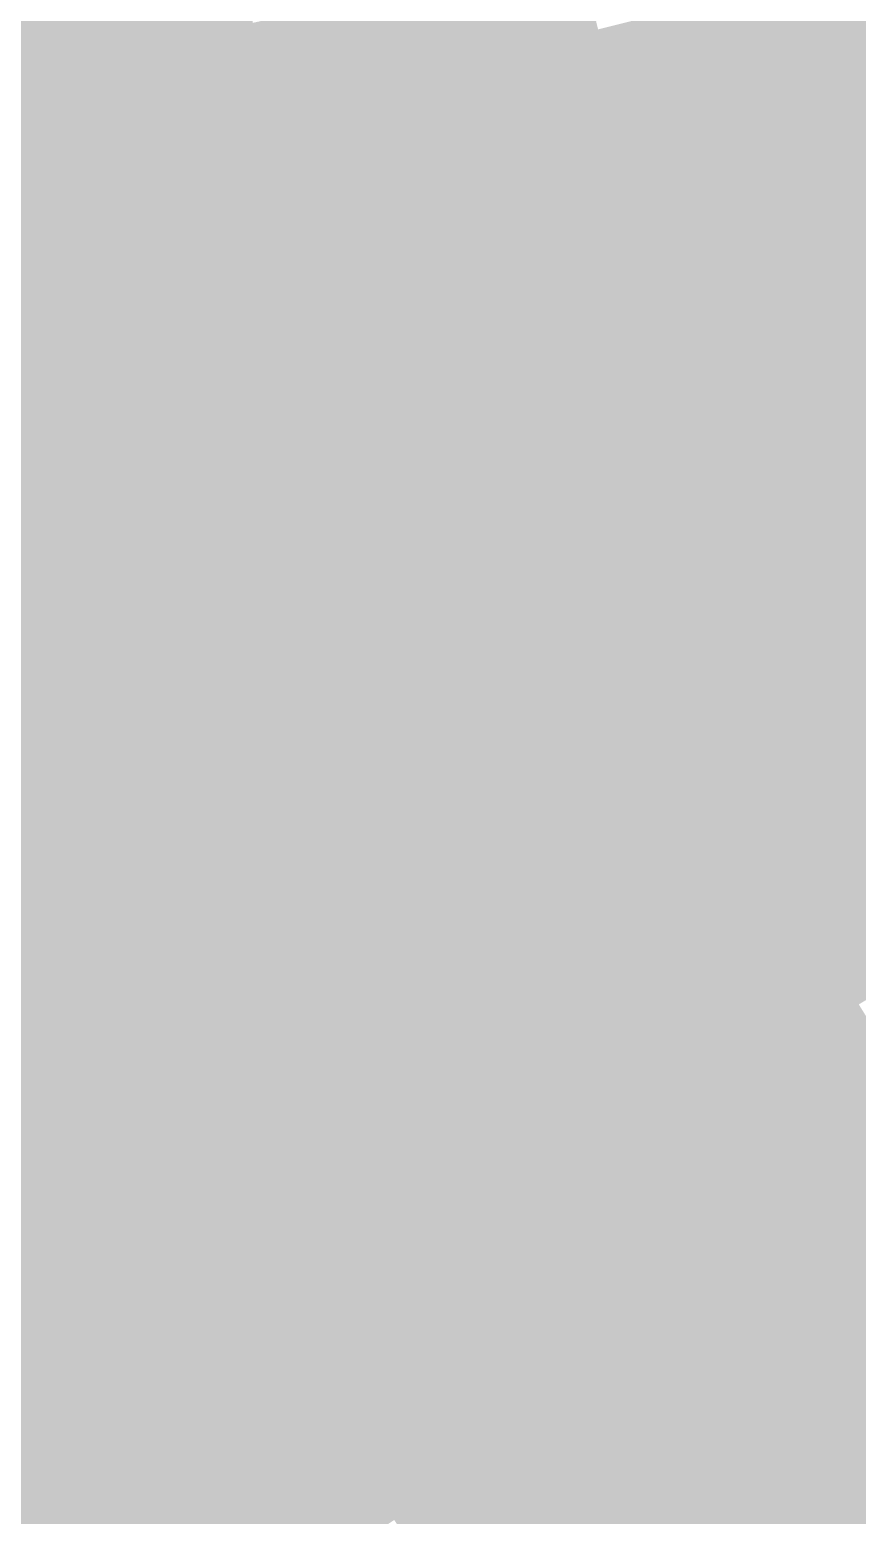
# Model space of a CAD drawing. Header units: inches. Extents: x -266 to 784, y -170 to 213.
# Drawn here: x -57 to -44.62, y -34.38 to -12.15 of the extents above; entities that cross this region are included whole.
import ezdxf

# ---------------------------------------------------------------- set-up
doc = ezdxf.new("R2010")
doc.units = ezdxf.units.IN
doc.header["$MEASUREMENT"] = 0

msp = doc.modelspace()

# ---------------------------------------------------------------- linework, layer by layer
at = {"color": 146, "true_color": 0x00556b}
msp.add_solid([(-53.663617, -12.050568), (-54.639319, -12.269669), (-53.94319, -10.729968), (-54.923976, -10.925058)], dxfattribs=at)
at = {"color": 146, "true_color": 0x00596f}
msp.add_solid([(-54.639319, -12.269669), (-55.615021, -12.488771), (-54.923976, -10.925058), (-55.904761, -11.120148)], dxfattribs=at)
at = {"color": 148, "true_color": 0x004255}
msp.add_solid([(-48.501563, -12.149009), (-49.471594, -12.391989), (-48.785107, -10.955062), (-49.760809, -11.174163)], dxfattribs=at)
at = {"color": 146, "true_color": 0x006077}
msp.add_solid([(-56.590724, -12.707872), (-57.566426, -12.926973), (-56.885546, -11.315239), (-57.866332, -11.510329)], dxfattribs=at)
at = {"color": 146, "true_color": 0x005c73}
msp.add_solid([(-55.615021, -12.488771), (-56.590724, -12.707872), (-55.904761, -11.120148), (-56.885546, -11.315239)], dxfattribs=at)
at = {"color": 138, "true_color": 0x00465a}
msp.add_solid([(-49.471594, -12.391989), (-50.441625, -12.634969), (-49.760809, -11.174163), (-50.736511, -11.393264)], dxfattribs=at)
at = {"color": 148, "true_color": 0x003344}
msp.add_solid([(-44.333699, -12.268787), (-45.297475, -12.5355), (-44.621438, -11.177088), (-45.591469, -11.420068)], dxfattribs=at)
at = {"color": 138, "true_color": 0x00495e}
msp.add_solid([(-50.441625, -12.634969), (-51.411656, -12.87795), (-50.736511, -11.393264), (-51.712213, -11.612366)], dxfattribs=at)
at = {"color": 148, "true_color": 0x003749}
msp.add_solid([(-45.297475, -12.5355), (-46.261251, -12.802212), (-45.591469, -11.420068), (-46.5615, -11.663049)], dxfattribs=at)
at = {"color": 138, "true_color": 0x004c62}
msp.add_solid([(-51.411656, -12.87795), (-52.381688, -13.12093), (-51.712213, -11.612366), (-52.687915, -11.831467)], dxfattribs=at)
at = {"color": 148, "true_color": 0x003a4d}
msp.add_solid([(-46.261251, -12.802212), (-47.225027, -13.068925), (-46.5615, -11.663049), (-47.531531, -11.906029)], dxfattribs=at)
at = {"color": 138, "true_color": 0x005066}
msp.add_solid([(-52.381688, -13.12093), (-53.351719, -13.36391), (-52.687915, -11.831467), (-53.663617, -12.050568)], dxfattribs=at)
at = {"color": 148, "true_color": 0x003d51}
msp.add_solid([(-47.225027, -13.068925), (-48.188803, -13.335638), (-47.531531, -11.906029), (-48.501563, -12.149009)], dxfattribs=at)
at = {"color": 146, "true_color": 0x00536b}
msp.add_solid([(-53.351719, -13.36391), (-54.32175, -13.60689), (-53.663617, -12.050568), (-54.639319, -12.269669)], dxfattribs=at)
at = {"color": 148, "true_color": 0x004055}
msp.add_solid([(-48.188803, -13.335638), (-49.152579, -13.602351), (-48.501563, -12.149009), (-49.471594, -12.391989)], dxfattribs=at)
at = {"color": 146, "true_color": 0x00566f}
msp.add_solid([(-54.32175, -13.60689), (-55.291781, -13.84987), (-54.639319, -12.269669), (-55.615021, -12.488771)], dxfattribs=at)
at = {"color": 138, "true_color": 0x00445a}
msp.add_solid([(-49.152579, -13.602351), (-50.116355, -13.869063), (-49.471594, -12.391989), (-50.441625, -12.634969)], dxfattribs=at)
at = {"color": 148, "true_color": 0x003244}
msp.add_solid([(-44.019255, -13.353095), (-44.976196, -13.64338), (-44.333699, -12.268787), (-45.297475, -12.5355)], dxfattribs=at)
at = {"color": 146, "true_color": 0x005a73}
msp.add_solid([(-55.291781, -13.84987), (-56.261813, -14.09285), (-55.615021, -12.488771), (-56.590724, -12.707872)], dxfattribs=at)
at = {"color": 138, "true_color": 0x00475e}
msp.add_solid([(-50.116355, -13.869063), (-51.080131, -14.135776), (-50.441625, -12.634969), (-51.411656, -12.87795)], dxfattribs=at)
at = {"color": 148, "true_color": 0x003549}
msp.add_solid([(-44.976196, -13.64338), (-45.933136, -13.933665), (-45.297475, -12.5355), (-46.261251, -12.802212)], dxfattribs=at)
at = {"color": 146, "true_color": 0x005d77}
msp.add_solid([(-56.261813, -14.09285), (-57.231844, -14.335831), (-56.590724, -12.707872), (-57.566426, -12.926973)], dxfattribs=at)
at = {"color": 138, "true_color": 0x004a62}
msp.add_solid([(-51.080131, -14.135776), (-52.043908, -14.402489), (-51.411656, -12.87795), (-52.381688, -13.12093)], dxfattribs=at)
at = {"color": 148, "true_color": 0x00384d}
msp.add_solid([(-45.933136, -13.933665), (-46.890076, -14.223949), (-46.261251, -12.802212), (-47.225027, -13.068925)], dxfattribs=at)
at = {"color": 148, "true_color": 0x003b51}
msp.add_solid([(-46.890076, -14.223949), (-47.847017, -14.514234), (-47.225027, -13.068925), (-48.188803, -13.335638)], dxfattribs=at)
at = {"color": 138, "true_color": 0x004d66}
msp.add_solid([(-52.043908, -14.402489), (-53.007684, -14.669202), (-52.381688, -13.12093), (-53.351719, -13.36391)], dxfattribs=at)
at = {"color": 146, "true_color": 0x00506b}
msp.add_solid([(-53.007684, -14.669202), (-53.97146, -14.935914), (-53.351719, -13.36391), (-54.32175, -13.60689)], dxfattribs=at)
at = {"color": 148, "true_color": 0x003e55}
msp.add_solid([(-47.847017, -14.514234), (-48.803957, -14.804519), (-48.188803, -13.335638), (-49.152579, -13.602351)], dxfattribs=at)
at = {"color": 148, "true_color": 0x003044}
msp.add_solid([(-43.678296, -14.42936), (-44.627824, -14.743042), (-44.019255, -13.353095), (-44.976196, -13.64338)], dxfattribs=at)
at = {"color": 146, "true_color": 0x00546f}
msp.add_solid([(-53.97146, -14.935914), (-54.935236, -15.202627), (-54.32175, -13.60689), (-55.291781, -13.84987)], dxfattribs=at)
at = {"color": 148, "true_color": 0x00415a}
msp.add_solid([(-48.803957, -14.804519), (-49.760897, -15.094803), (-49.152579, -13.602351), (-50.116355, -13.869063)], dxfattribs=at)
at = {"color": 148, "true_color": 0x003349}
msp.add_solid([(-44.627824, -14.743042), (-45.577353, -15.056724), (-44.976196, -13.64338), (-45.933136, -13.933665)], dxfattribs=at)
at = {"color": 146, "true_color": 0x005773}
msp.add_solid([(-54.935236, -15.202627), (-55.899012, -15.46934), (-55.291781, -13.84987), (-56.261813, -14.09285)], dxfattribs=at)
at = {"color": 138, "true_color": 0x00455e}
msp.add_solid([(-49.760897, -15.094803), (-50.717838, -15.385088), (-50.116355, -13.869063), (-51.080131, -14.135776)], dxfattribs=at)
at = {"color": 148, "true_color": 0x00364d}
msp.add_solid([(-45.577353, -15.056724), (-46.526881, -15.370405), (-45.933136, -13.933665), (-46.890076, -14.223949)], dxfattribs=at)
at = {"color": 146, "true_color": 0x005a77}
msp.add_solid([(-55.899012, -15.46934), (-56.862788, -15.736053), (-56.261813, -14.09285), (-57.231844, -14.335831)], dxfattribs=at)
at = {"color": 138, "true_color": 0x004862}
msp.add_solid([(-50.717838, -15.385088), (-51.674778, -15.675373), (-51.080131, -14.135776), (-52.043908, -14.402489)], dxfattribs=at)
at = {"color": 146, "true_color": 0x005d7c}
msp.add_solid([(-56.862788, -15.736053), (-57.826564, -16.002765), (-57.231844, -14.335831), (-58.201875, -14.578811)], dxfattribs=at)
at = {"color": 138, "true_color": 0x004b66}
msp.add_solid([(-51.674778, -15.675373), (-52.631718, -15.965657), (-52.043908, -14.402489), (-53.007684, -14.669202)], dxfattribs=at)
at = {"color": 148, "true_color": 0x003951}
msp.add_solid([(-46.526881, -15.370405), (-47.476409, -15.684087), (-46.890076, -14.223949), (-47.847017, -14.514234)], dxfattribs=at)
at = {"color": 158, "true_color": 0x002f44}
msp.add_solid([(-43.311027, -15.496933), (-44.252571, -15.833823), (-43.678296, -14.42936), (-44.627824, -14.743042)], dxfattribs=at)
at = {"color": 148, "true_color": 0x003c55}
msp.add_solid([(-47.476409, -15.684087), (-48.425937, -15.997769), (-47.847017, -14.514234), (-48.803957, -14.804519)], dxfattribs=at)
at = {"color": 156, "true_color": 0x004e6b}
msp.add_solid([(-52.631718, -15.965657), (-53.588659, -16.255942), (-53.007684, -14.669202), (-53.97146, -14.935914)], dxfattribs=at)
at = {"color": 148, "true_color": 0x003f5a}
msp.add_solid([(-48.425937, -15.997769), (-49.375465, -16.31145), (-48.803957, -14.804519), (-49.760897, -15.094803)], dxfattribs=at)
at = {"color": 148, "true_color": 0x003249}
msp.add_solid([(-44.252571, -15.833823), (-45.194115, -16.170713), (-44.627824, -14.743042), (-45.577353, -15.056724)], dxfattribs=at)
at = {"color": 146, "true_color": 0x00516f}
msp.add_solid([(-53.588659, -16.255942), (-54.545599, -16.546227), (-53.97146, -14.935914), (-54.935236, -15.202627)], dxfattribs=at)
at = {"color": 148, "true_color": 0x00425e}
msp.add_solid([(-49.375465, -16.31145), (-50.324994, -16.625132), (-49.760897, -15.094803), (-50.717838, -15.385088)], dxfattribs=at)
at = {"color": 148, "true_color": 0x00344d}
msp.add_solid([(-45.194115, -16.170713), (-46.135659, -16.507603), (-45.577353, -15.056724), (-46.526881, -15.370405)], dxfattribs=at)
at = {"color": 146, "true_color": 0x005473}
msp.add_solid([(-54.545599, -16.546227), (-55.502539, -16.836511), (-54.935236, -15.202627), (-55.899012, -15.46934)], dxfattribs=at)
at = {"color": 146, "true_color": 0x005777}
msp.add_solid([(-55.502539, -16.836511), (-56.45948, -17.126796), (-55.899012, -15.46934), (-56.862788, -15.736053)], dxfattribs=at)
at = {"color": 138, "true_color": 0x004562}
msp.add_solid([(-50.324994, -16.625132), (-51.274522, -16.938814), (-50.717838, -15.385088), (-51.674778, -15.675373)], dxfattribs=at)
at = {"color": 148, "true_color": 0x003751}
msp.add_solid([(-46.135659, -16.507603), (-47.077203, -16.844493), (-46.526881, -15.370405), (-47.476409, -15.684087)], dxfattribs=at)
at = {"color": 146, "true_color": 0x005a7c}
msp.add_solid([(-56.45948, -17.126796), (-57.41642, -17.417081), (-56.862788, -15.736053), (-57.826564, -16.002765)], dxfattribs=at)
at = {"color": 138, "true_color": 0x004866}
msp.add_solid([(-51.274522, -16.938814), (-52.22405, -17.252496), (-51.674778, -15.675373), (-52.631718, -15.965657)], dxfattribs=at)
at = {"color": 148, "true_color": 0x003a55}
msp.add_solid([(-47.077203, -16.844493), (-48.018747, -17.181383), (-47.476409, -15.684087), (-48.425937, -15.997769)], dxfattribs=at)
at = {"color": 156, "true_color": 0x004b6b}
msp.add_solid([(-52.22405, -17.252496), (-53.173578, -17.566177), (-52.631718, -15.965657), (-53.588659, -16.255942)], dxfattribs=at)
at = {"color": 148, "true_color": 0x003d5a}
msp.add_solid([(-48.018747, -17.181383), (-48.960291, -17.518272), (-48.425937, -15.997769), (-49.375465, -16.31145)], dxfattribs=at)
at = {"color": 148, "true_color": 0x003049}
msp.add_solid([(-43.850662, -16.915067), (-44.783654, -17.274962), (-44.252571, -15.833823), (-45.194115, -16.170713)], dxfattribs=at)
at = {"color": 148, "true_color": 0x00334d}
msp.add_solid([(-44.783654, -17.274962), (-45.716647, -17.634857), (-45.194115, -16.170713), (-46.135659, -16.507603)], dxfattribs=at)
at = {"color": 156, "true_color": 0x004e6f}
msp.add_solid([(-53.173578, -17.566177), (-54.123106, -17.879859), (-53.588659, -16.255942), (-54.545599, -16.546227)], dxfattribs=at)
at = {"color": 148, "true_color": 0x00405e}
msp.add_solid([(-48.960291, -17.518272), (-49.901835, -17.855162), (-49.375465, -16.31145), (-50.324994, -16.625132)], dxfattribs=at)
at = {"color": 146, "true_color": 0x005173}
msp.add_solid([(-54.123106, -17.879859), (-55.072634, -18.193541), (-54.545599, -16.546227), (-55.502539, -16.836511)], dxfattribs=at)
at = {"color": 138, "true_color": 0x004362}
msp.add_solid([(-49.901835, -17.855162), (-50.84338, -18.192052), (-50.324994, -16.625132), (-51.274522, -16.938814)], dxfattribs=at)
at = {"color": 148, "true_color": 0x003651}
msp.add_solid([(-45.716647, -17.634857), (-46.64964, -17.994752), (-46.135659, -16.507603), (-47.077203, -16.844493)], dxfattribs=at)
at = {"color": 146, "true_color": 0x005477}
msp.add_solid([(-55.072634, -18.193541), (-56.022163, -18.507223), (-55.502539, -16.836511), (-56.45948, -17.126796)], dxfattribs=at)
at = {"color": 148, "true_color": 0x003855}
msp.add_solid([(-46.64964, -17.994752), (-47.582633, -18.354647), (-47.077203, -16.844493), (-48.018747, -17.181383)], dxfattribs=at)
at = {"color": 156, "true_color": 0x004666}
msp.add_solid([(-50.84338, -18.192052), (-51.784924, -18.528942), (-51.274522, -16.938814), (-52.22405, -17.252496)], dxfattribs=at)
at = {"color": 158, "true_color": 0x002e49}
msp.add_solid([(-43.422338, -17.986121), (-44.346218, -18.368805), (-43.850662, -16.915067), (-44.783654, -17.274962)], dxfattribs=at)
at = {"color": 146, "true_color": 0x00577c}
msp.add_solid([(-56.022163, -18.507223), (-56.971691, -18.820904), (-56.45948, -17.126796), (-57.41642, -17.417081)], dxfattribs=at)
at = {"color": 156, "true_color": 0x00496b}
msp.add_solid([(-51.784924, -18.528942), (-52.726468, -18.865832), (-52.22405, -17.252496), (-53.173578, -17.566177)], dxfattribs=at)
at = {"color": 148, "true_color": 0x003b5a}
msp.add_solid([(-47.582633, -18.354647), (-48.515626, -18.714542), (-48.018747, -17.181383), (-48.960291, -17.518272)], dxfattribs=at)
at = {"color": 148, "true_color": 0x00314d}
msp.add_solid([(-44.346218, -18.368805), (-45.270097, -18.751488), (-44.783654, -17.274962), (-45.716647, -17.634857)], dxfattribs=at)
at = {"color": 146, "true_color": 0x005a80}
msp.add_solid([(-56.971691, -18.820904), (-57.921219, -19.134586), (-57.41642, -17.417081), (-58.37336, -17.707365)], dxfattribs=at)
at = {"color": 148, "true_color": 0x003e5e}
msp.add_solid([(-48.515626, -18.714542), (-49.448618, -19.074437), (-48.960291, -17.518272), (-49.901835, -17.855162)], dxfattribs=at)
at = {"color": 156, "true_color": 0x004c6f}
msp.add_solid([(-52.726468, -18.865832), (-53.668012, -19.202722), (-53.173578, -17.566177), (-54.123106, -17.879859)], dxfattribs=at)
at = {"color": 148, "true_color": 0x003451}
msp.add_solid([(-45.270097, -18.751488), (-46.193977, -19.134172), (-45.716647, -17.634857), (-46.64964, -17.994752)], dxfattribs=at)
at = {"color": 146, "true_color": 0x004f73}
msp.add_solid([(-53.668012, -19.202722), (-54.609556, -19.539611), (-54.123106, -17.879859), (-55.072634, -18.193541)], dxfattribs=at)
at = {"color": 148, "true_color": 0x004162}
msp.add_solid([(-49.448618, -19.074437), (-50.381611, -19.434332), (-49.901835, -17.855162), (-50.84338, -18.192052)], dxfattribs=at)
at = {"color": 148, "true_color": 0x003655}
msp.add_solid([(-46.193977, -19.134172), (-47.117856, -19.516855), (-46.64964, -17.994752), (-47.582633, -18.354647)], dxfattribs=at)
at = {"color": 146, "true_color": 0x005277}
msp.add_solid([(-54.609556, -19.539611), (-55.5511, -19.876501), (-55.072634, -18.193541), (-56.022163, -18.507223)], dxfattribs=at)
at = {"color": 156, "true_color": 0x004466}
msp.add_solid([(-50.381611, -19.434332), (-51.314604, -19.794227), (-50.84338, -18.192052), (-51.784924, -18.528942)], dxfattribs=at)
at = {"color": 148, "true_color": 0x00395a}
msp.add_solid([(-47.117856, -19.516855), (-48.041736, -19.899538), (-47.582633, -18.354647), (-48.515626, -18.714542)], dxfattribs=at)
at = {"color": 158, "true_color": 0x002f4d}
msp.add_solid([(-43.882068, -19.451583), (-44.796278, -19.856824), (-44.346218, -18.368805), (-45.270097, -18.751488)], dxfattribs=at)
at = {"color": 146, "true_color": 0x00557c}
msp.add_solid([(-55.5511, -19.876501), (-56.492644, -20.213391), (-56.022163, -18.507223), (-56.971691, -18.820904)], dxfattribs=at)
at = {"color": 156, "true_color": 0x00466b}
msp.add_solid([(-51.314604, -19.794227), (-52.247597, -20.154122), (-51.784924, -18.528942), (-52.726468, -18.865832)], dxfattribs=at)
at = {"color": 146, "true_color": 0x005880}
msp.add_solid([(-56.492644, -20.213391), (-57.434188, -20.550281), (-56.971691, -18.820904), (-57.921219, -19.134586)], dxfattribs=at)
at = {"color": 156, "true_color": 0x00496f}
msp.add_solid([(-52.247597, -20.154122), (-53.18059, -20.514017), (-52.726468, -18.865832), (-53.668012, -19.202722)], dxfattribs=at)
at = {"color": 148, "true_color": 0x003c5e}
msp.add_solid([(-48.041736, -19.899538), (-48.965615, -20.282222), (-48.515626, -18.714542), (-49.448618, -19.074437)], dxfattribs=at)
at = {"color": 148, "true_color": 0x003251}
msp.add_solid([(-44.796278, -19.856824), (-45.710488, -20.262066), (-45.270097, -18.751488), (-46.193977, -19.134172)], dxfattribs=at)
at = {"color": 148, "true_color": 0x003e62}
msp.add_solid([(-48.965615, -20.282222), (-49.889495, -20.664905), (-49.448618, -19.074437), (-50.381611, -19.434332)], dxfattribs=at)
at = {"color": 156, "true_color": 0x004c73}
msp.add_solid([(-53.18059, -20.514017), (-54.113582, -20.873912), (-53.668012, -19.202722), (-54.609556, -19.539611)], dxfattribs=at)
at = {"color": 148, "true_color": 0x003455}
msp.add_solid([(-45.710488, -20.262066), (-46.624698, -20.667307), (-46.193977, -19.134172), (-47.117856, -19.516855)], dxfattribs=at)
at = {"color": 146, "true_color": 0x004f77}
msp.add_solid([(-54.113582, -20.873912), (-55.046575, -21.233807), (-54.609556, -19.539611), (-55.5511, -19.876501)], dxfattribs=at)
at = {"color": 156, "true_color": 0x004166}
msp.add_solid([(-49.889495, -20.664905), (-50.813374, -21.047589), (-50.381611, -19.434332), (-51.314604, -19.794227)], dxfattribs=at)
at = {"color": 148, "true_color": 0x00375a}
msp.add_solid([(-46.624698, -20.667307), (-47.538907, -21.072548), (-47.117856, -19.516855), (-48.041736, -19.899538)], dxfattribs=at)
at = {"color": 158, "true_color": 0x002d4d}
msp.add_solid([(-43.391486, -20.522644), (-44.295475, -20.9502), (-43.882068, -19.451583), (-44.796278, -19.856824)], dxfattribs=at)
at = {"color": 146, "true_color": 0x00527c}
msp.add_solid([(-55.046575, -21.233807), (-55.979568, -21.593702), (-55.5511, -19.876501), (-56.492644, -20.213391)], dxfattribs=at)
at = {"color": 156, "true_color": 0x00446b}
msp.add_solid([(-50.813374, -21.047589), (-51.737254, -21.430272), (-51.314604, -19.794227), (-52.247597, -20.154122)], dxfattribs=at)
at = {"color": 148, "true_color": 0x003a5e}
msp.add_solid([(-47.538907, -21.072548), (-48.453117, -21.47779), (-48.041736, -19.899538), (-48.965615, -20.282222)], dxfattribs=at)
at = {"color": 148, "true_color": 0x003051}
msp.add_solid([(-44.295475, -20.9502), (-45.199465, -21.377755), (-44.796278, -19.856824), (-45.710488, -20.262066)], dxfattribs=at)
at = {"color": 146, "true_color": 0x005580}
msp.add_solid([(-55.979568, -21.593702), (-56.912561, -21.953597), (-56.492644, -20.213391), (-57.434188, -20.550281)], dxfattribs=at)
at = {"color": 156, "true_color": 0x00476f}
msp.add_solid([(-51.737254, -21.430272), (-52.661133, -21.812956), (-52.247597, -20.154122), (-53.18059, -20.514017)], dxfattribs=at)
at = {"color": 148, "true_color": 0x003c62}
msp.add_solid([(-48.453117, -21.47779), (-49.367327, -21.883031), (-48.965615, -20.282222), (-49.889495, -20.664905)], dxfattribs=at)
at = {"color": 148, "true_color": 0x003255}
msp.add_solid([(-45.199465, -21.377755), (-46.103454, -21.80531), (-45.710488, -20.262066), (-46.624698, -20.667307)], dxfattribs=at)
at = {"color": 146, "true_color": 0x005784}
msp.add_solid([(-56.912561, -21.953597), (-57.845554, -22.313492), (-57.434188, -20.550281), (-58.375732, -20.887171)], dxfattribs=at)
at = {"color": 156, "true_color": 0x004973}
msp.add_solid([(-52.661133, -21.812956), (-53.585013, -22.195639), (-53.18059, -20.514017), (-54.113582, -20.873912)], dxfattribs=at)
at = {"color": 156, "true_color": 0x003f66}
msp.add_solid([(-49.367327, -21.883031), (-50.281537, -22.288272), (-49.889495, -20.664905), (-50.813374, -21.047589)], dxfattribs=at)
at = {"color": 156, "true_color": 0x004c77}
msp.add_solid([(-53.585013, -22.195639), (-54.508892, -22.578323), (-54.113582, -20.873912), (-55.046575, -21.233807)], dxfattribs=at)
at = {"color": 148, "true_color": 0x00355a}
msp.add_solid([(-46.103454, -21.80531), (-47.007443, -22.232865), (-46.624698, -20.667307), (-47.538907, -21.072548)], dxfattribs=at)
at = {"color": 156, "true_color": 0x00416b}
msp.add_solid([(-50.281537, -22.288272), (-51.195746, -22.693514), (-50.813374, -21.047589), (-51.737254, -21.430272)], dxfattribs=at)
at = {"color": 148, "true_color": 0x00375e}
msp.add_solid([(-47.007443, -22.232865), (-47.911433, -22.66042), (-47.538907, -21.072548), (-48.453117, -21.47779)], dxfattribs=at)
at = {"color": 158, "true_color": 0x002e51}
msp.add_solid([(-43.767991, -22.030955), (-44.661215, -22.480566), (-44.295475, -20.9502), (-45.199465, -21.377755)], dxfattribs=at)
at = {"color": 146, "true_color": 0x004f7c}
msp.add_solid([(-54.508892, -22.578323), (-55.432772, -22.961006), (-55.046575, -21.233807), (-55.979568, -21.593702)], dxfattribs=at)
at = {"color": 156, "true_color": 0x00446f}
msp.add_solid([(-51.195746, -22.693514), (-52.109956, -23.098755), (-51.737254, -21.430272), (-52.661133, -21.812956)], dxfattribs=at)
at = {"color": 148, "true_color": 0x003a62}
msp.add_solid([(-47.911433, -22.66042), (-48.815422, -23.087975), (-48.453117, -21.47779), (-49.367327, -21.883031)], dxfattribs=at)
at = {"color": 148, "true_color": 0x003055}
msp.add_solid([(-44.661215, -22.480566), (-45.554439, -22.930178), (-45.199465, -21.377755), (-46.103454, -21.80531)], dxfattribs=at)
at = {"color": 146, "true_color": 0x005280}
msp.add_solid([(-55.432772, -22.961006), (-56.356651, -23.343689), (-55.979568, -21.593702), (-56.912561, -21.953597)], dxfattribs=at)
at = {"color": 146, "true_color": 0x005484}
msp.add_solid([(-56.356651, -23.343689), (-57.280531, -23.726373), (-56.912561, -21.953597), (-57.845554, -22.313492)], dxfattribs=at)
at = {"color": 156, "true_color": 0x004773}
msp.add_solid([(-52.109956, -23.098755), (-53.024166, -23.503996), (-52.661133, -21.812956), (-53.585013, -22.195639)], dxfattribs=at)
at = {"color": 156, "true_color": 0x003c66}
msp.add_solid([(-48.815422, -23.087975), (-49.719411, -23.51553), (-49.367327, -21.883031), (-50.281537, -22.288272)], dxfattribs=at)
at = {"color": 148, "true_color": 0x00335a}
msp.add_solid([(-45.554439, -22.930178), (-46.447664, -23.379789), (-46.103454, -21.80531), (-47.007443, -22.232865)], dxfattribs=at)
at = {"color": 156, "true_color": 0x004977}
msp.add_solid([(-53.024166, -23.503996), (-53.938376, -23.909238), (-53.585013, -22.195639), (-54.508892, -22.578323)], dxfattribs=at)
at = {"color": 158, "true_color": 0x002c51}
msp.add_solid([(-43.214142, -23.09844), (-44.096063, -23.569837), (-43.767991, -22.030955), (-44.661215, -22.480566)], dxfattribs=at)
at = {"color": 156, "true_color": 0x003f6b}
msp.add_solid([(-49.719411, -23.51553), (-50.6234, -23.943085), (-50.281537, -22.288272), (-51.195746, -22.693514)], dxfattribs=at)
at = {"color": 148, "true_color": 0x00355e}
msp.add_solid([(-46.447664, -23.379789), (-47.340888, -23.8294), (-47.007443, -22.232865), (-47.911433, -22.66042)], dxfattribs=at)
at = {"color": 156, "true_color": 0x004c7c}
msp.add_solid([(-53.938376, -23.909238), (-54.852585, -24.314479), (-54.508892, -22.578323), (-55.432772, -22.961006)], dxfattribs=at)
at = {"color": 148, "true_color": 0x003862}
msp.add_solid([(-47.340888, -23.8294), (-48.234112, -24.279012), (-47.911433, -22.66042), (-48.815422, -23.087975)], dxfattribs=at)
at = {"color": 158, "true_color": 0x002e55}
msp.add_solid([(-44.096063, -23.569837), (-44.977984, -24.041234), (-44.661215, -22.480566), (-45.554439, -22.930178)], dxfattribs=at)
at = {"color": 156, "true_color": 0x00416f}
msp.add_solid([(-50.6234, -23.943085), (-51.52739, -24.37064), (-51.195746, -22.693514), (-52.109956, -23.098755)], dxfattribs=at)
at = {"color": 156, "true_color": 0x004e80}
msp.add_solid([(-54.852585, -24.314479), (-55.766795, -24.71972), (-55.432772, -22.961006), (-56.356651, -23.343689)], dxfattribs=at)
at = {"color": 156, "true_color": 0x004473}
msp.add_solid([(-51.52739, -24.37064), (-52.431379, -24.798195), (-52.109956, -23.098755), (-53.024166, -23.503996)], dxfattribs=at)
at = {"color": 156, "true_color": 0x003a66}
msp.add_solid([(-48.234112, -24.279012), (-49.127337, -24.728623), (-48.815422, -23.087975), (-49.719411, -23.51553)], dxfattribs=at)
at = {"color": 148, "true_color": 0x00315a}
msp.add_solid([(-44.977984, -24.041234), (-45.859906, -24.51263), (-45.554439, -22.930178), (-46.447664, -23.379789)], dxfattribs=at)
at = {"color": 146, "true_color": 0x005184}
msp.add_solid([(-55.766795, -24.71972), (-56.681005, -25.124961), (-56.356651, -23.343689), (-57.280531, -23.726373)], dxfattribs=at)
at = {"color": 156, "true_color": 0x004677}
msp.add_solid([(-52.431379, -24.798195), (-53.335368, -25.225751), (-53.024166, -23.503996), (-53.938376, -23.909238)], dxfattribs=at)
at = {"color": 156, "true_color": 0x003c6b}
msp.add_solid([(-49.127337, -24.728623), (-50.020561, -25.178234), (-49.719411, -23.51553), (-50.6234, -23.943085)], dxfattribs=at)
at = {"color": 148, "true_color": 0x00335e}
msp.add_solid([(-45.859906, -24.51263), (-46.741827, -24.984027), (-46.447664, -23.379789), (-47.340888, -23.8294)], dxfattribs=at)
at = {"color": 146, "true_color": 0x005489}
msp.add_solid([(-56.681005, -25.124961), (-57.595215, -25.530203), (-57.280531, -23.726373), (-58.204411, -24.109056)], dxfattribs=at)
at = {"color": 158, "true_color": 0x002c55}
msp.add_solid([(-43.50435, -24.64491), (-44.374437, -25.137808), (-44.096063, -23.569837), (-44.977984, -24.041234)], dxfattribs=at)
at = {"color": 156, "true_color": 0x00497c}
msp.add_solid([(-53.335368, -25.225751), (-54.239358, -25.653306), (-53.938376, -23.909238), (-54.852585, -24.314479)], dxfattribs=at)
at = {"color": 156, "true_color": 0x003f6f}
msp.add_solid([(-50.020561, -25.178234), (-50.913785, -25.627846), (-50.6234, -23.943085), (-51.52739, -24.37064)], dxfattribs=at)
at = {"color": 148, "true_color": 0x003562}
msp.add_solid([(-46.741827, -24.984027), (-47.623748, -25.455424), (-47.340888, -23.8294), (-48.234112, -24.279012)], dxfattribs=at)
at = {"color": 158, "true_color": 0x002f5a}
msp.add_solid([(-44.374437, -25.137808), (-45.244524, -25.630706), (-44.977984, -24.041234), (-45.859906, -24.51263)], dxfattribs=at)
at = {"color": 156, "true_color": 0x004b80}
msp.add_solid([(-54.239358, -25.653306), (-55.143347, -26.080861), (-54.852585, -24.314479), (-55.766795, -24.71972)], dxfattribs=at)
at = {"color": 156, "true_color": 0x004173}
msp.add_solid([(-50.913785, -25.627846), (-51.807009, -26.077457), (-51.52739, -24.37064), (-52.431379, -24.798195)], dxfattribs=at)
at = {"color": 156, "true_color": 0x003866}
msp.add_solid([(-47.623748, -25.455424), (-48.50567, -25.926821), (-48.234112, -24.279012), (-49.127337, -24.728623)], dxfattribs=at)
at = {"color": 148, "true_color": 0x00315e}
msp.add_solid([(-45.244524, -25.630706), (-46.114611, -26.123604), (-45.859906, -24.51263), (-46.741827, -24.984027)], dxfattribs=at)
at = {"color": 156, "true_color": 0x004e84}
msp.add_solid([(-55.143347, -26.080861), (-56.047336, -26.508416), (-55.766795, -24.71972), (-56.681005, -25.124961)], dxfattribs=at)
at = {"color": 156, "true_color": 0x004477}
msp.add_solid([(-51.807009, -26.077457), (-52.700234, -26.527068), (-52.431379, -24.798195), (-53.335368, -25.225751)], dxfattribs=at)
at = {"color": 156, "true_color": 0x003a6b}
msp.add_solid([(-48.50567, -25.926821), (-49.387591, -26.398217), (-49.127337, -24.728623), (-50.020561, -25.178234)], dxfattribs=at)
at = {"color": 148, "true_color": 0x003362}
msp.add_solid([(-46.114611, -26.123604), (-46.984698, -26.616502), (-46.741827, -24.984027), (-47.623748, -25.455424)], dxfattribs=at)
at = {"color": 154, "true_color": 0x005189}
msp.add_solid([(-56.047336, -26.508416), (-56.951325, -26.935971), (-56.681005, -25.124961), (-57.595215, -25.530203)], dxfattribs=at)
at = {"color": 156, "true_color": 0x00467c}
msp.add_solid([(-52.700234, -26.527068), (-53.593458, -26.97668), (-53.335368, -25.225751), (-54.239358, -25.653306)], dxfattribs=at)
at = {"color": 156, "true_color": 0x003c6f}
msp.add_solid([(-49.387591, -26.398217), (-50.269512, -26.869614), (-50.020561, -25.178234), (-50.913785, -25.627846)], dxfattribs=at)
at = {"color": 158, "true_color": 0x002c5a}
msp.add_solid([(-43.744159, -26.21924), (-44.601888, -26.733343), (-44.374437, -25.137808), (-45.244524, -25.630706)], dxfattribs=at)
at = {"color": 154, "true_color": 0x00538d}
msp.add_solid([(-56.951325, -26.935971), (-57.855315, -27.363526), (-57.595215, -25.530203), (-58.509424, -25.935444)], dxfattribs=at)
at = {"color": 148, "true_color": 0x003566}
msp.add_solid([(-46.984698, -26.616502), (-47.854785, -27.109401), (-47.623748, -25.455424), (-48.50567, -25.926821)], dxfattribs=at)
at = {"color": 156, "true_color": 0x004880}
msp.add_solid([(-53.593458, -26.97668), (-54.486682, -27.426291), (-54.239358, -25.653306), (-55.143347, -26.080861)], dxfattribs=at)
at = {"color": 156, "true_color": 0x003f73}
msp.add_solid([(-50.269512, -26.869614), (-51.151433, -27.341011), (-50.913785, -25.627846), (-51.807009, -26.077457)], dxfattribs=at)
at = {"color": 158, "true_color": 0x002f5e}
msp.add_solid([(-44.601888, -26.733343), (-45.459616, -27.247445), (-45.244524, -25.630706), (-46.114611, -26.123604)], dxfattribs=at)
at = {"color": 156, "true_color": 0x00376b}
msp.add_solid([(-47.854785, -27.109401), (-48.724872, -27.602299), (-48.50567, -25.926821), (-49.387591, -26.398217)], dxfattribs=at)
at = {"color": 156, "true_color": 0x004b84}
msp.add_solid([(-54.486682, -27.426291), (-55.379907, -27.875902), (-55.143347, -26.080861), (-56.047336, -26.508416)], dxfattribs=at)
at = {"color": 156, "true_color": 0x004177}
msp.add_solid([(-51.151433, -27.341011), (-52.033355, -27.812407), (-51.807009, -26.077457), (-52.700234, -26.527068)], dxfattribs=at)
at = {"color": 148, "true_color": 0x003162}
msp.add_solid([(-45.459616, -27.247445), (-46.317345, -27.761548), (-46.114611, -26.123604), (-46.984698, -26.616502)], dxfattribs=at)
at = {"color": 156, "true_color": 0x003a6f}
msp.add_solid([(-48.724872, -27.602299), (-49.594958, -28.095197), (-49.387591, -26.398217), (-50.269512, -26.869614)], dxfattribs=at)
at = {"color": 154, "true_color": 0x004d89}
msp.add_solid([(-55.379907, -27.875902), (-56.273131, -28.325514), (-56.047336, -26.508416), (-56.951325, -26.935971)], dxfattribs=at)
at = {"color": 156, "true_color": 0x00437c}
msp.add_solid([(-52.033355, -27.812407), (-52.915276, -28.283804), (-52.700234, -26.527068), (-53.593458, -26.97668)], dxfattribs=at)
at = {"color": 148, "true_color": 0x003366}
msp.add_solid([(-46.317345, -27.761548), (-47.175074, -28.275651), (-46.984698, -26.616502), (-47.854785, -27.109401)], dxfattribs=at)
at = {"color": 156, "true_color": 0x003c73}
msp.add_solid([(-49.594958, -28.095197), (-50.465045, -28.588095), (-50.269512, -26.869614), (-51.151433, -27.341011)], dxfattribs=at)
at = {"color": 158, "true_color": 0x002c5e}
msp.add_solid([(-43.932385, -27.819876), (-44.777239, -28.354874), (-44.601888, -26.733343), (-45.459616, -27.247445)], dxfattribs=at)
at = {"color": 154, "true_color": 0x00508d}
msp.add_solid([(-56.273131, -28.325514), (-57.166355, -28.775125), (-56.951325, -26.935971), (-57.855315, -27.363526)], dxfattribs=at)
at = {"color": 156, "true_color": 0x004680}
msp.add_solid([(-52.915276, -28.283804), (-53.797197, -28.755201), (-53.593458, -26.97668), (-54.486682, -27.426291)], dxfattribs=at)
at = {"color": 156, "true_color": 0x00356b}
msp.add_solid([(-47.175074, -28.275651), (-48.032802, -28.789754), (-47.854785, -27.109401), (-48.724872, -27.602299)], dxfattribs=at)
at = {"color": 158, "true_color": 0x002e62}
msp.add_solid([(-44.777239, -28.354874), (-45.622093, -28.889871), (-45.459616, -27.247445), (-46.317345, -27.761548)], dxfattribs=at)
at = {"color": 156, "true_color": 0x004884}
msp.add_solid([(-53.797197, -28.755201), (-54.679118, -29.226598), (-54.486682, -27.426291), (-55.379907, -27.875902)], dxfattribs=at)
at = {"color": 156, "true_color": 0x003e77}
msp.add_solid([(-50.465045, -28.588095), (-51.335132, -29.080993), (-51.151433, -27.341011), (-52.033355, -27.812407)], dxfattribs=at)
at = {"color": 156, "true_color": 0x00376f}
msp.add_solid([(-48.032802, -28.789754), (-48.890531, -29.303856), (-48.724872, -27.602299), (-49.594958, -28.095197)], dxfattribs=at)
at = {"color": 148, "true_color": 0x003066}
msp.add_solid([(-45.622093, -28.889871), (-46.466946, -29.424869), (-46.317345, -27.761548), (-47.175074, -28.275651)], dxfattribs=at)
at = {"color": 156, "true_color": 0x004a89}
msp.add_solid([(-54.679118, -29.226598), (-55.56104, -29.697994), (-55.379907, -27.875902), (-56.273131, -28.325514)], dxfattribs=at)
at = {"color": 156, "true_color": 0x00407c}
msp.add_solid([(-51.335132, -29.080993), (-52.205219, -29.573892), (-52.033355, -27.812407), (-52.915276, -28.283804)], dxfattribs=at)
at = {"color": 158, "true_color": 0x002a5e}
msp.add_solid([(-43.23642, -28.889652), (-44.067889, -29.445222), (-43.932385, -27.819876), (-44.777239, -28.354874)], dxfattribs=at)
at = {"color": 156, "true_color": 0x003973}
msp.add_solid([(-48.890531, -29.303856), (-49.748259, -29.817959), (-49.594958, -28.095197), (-50.465045, -28.588095)], dxfattribs=at)
at = {"color": 154, "true_color": 0x004c8d}
msp.add_solid([(-55.56104, -29.697994), (-56.442961, -30.169391), (-56.273131, -28.325514), (-57.166355, -28.775125)], dxfattribs=at)
at = {"color": 156, "true_color": 0x004380}
msp.add_solid([(-52.205219, -29.573892), (-53.075306, -30.06679), (-52.915276, -28.283804), (-53.797197, -28.755201)], dxfattribs=at)
at = {"color": 156, "true_color": 0x00326b}
msp.add_solid([(-46.466946, -29.424869), (-47.3118, -29.959867), (-47.175074, -28.275651), (-48.032802, -28.789754)], dxfattribs=at)
at = {"color": 158, "true_color": 0x002c62}
msp.add_solid([(-44.067889, -29.445222), (-44.899359, -30.000793), (-44.777239, -28.354874), (-45.622093, -28.889871)], dxfattribs=at)
at = {"color": 156, "true_color": 0x003b77}
msp.add_solid([(-49.748259, -29.817959), (-50.605988, -30.332062), (-50.465045, -28.588095), (-51.335132, -29.080993)], dxfattribs=at)
at = {"color": 154, "true_color": 0x004f91}
msp.add_solid([(-56.442961, -30.169391), (-57.324882, -30.640788), (-57.166355, -28.775125), (-58.05958, -29.224736)], dxfattribs=at)
at = {"color": 156, "true_color": 0x004584}
msp.add_solid([(-53.075306, -30.06679), (-53.945393, -30.559688), (-53.797197, -28.755201), (-54.679118, -29.226598)], dxfattribs=at)
at = {"color": 156, "true_color": 0x00346f}
msp.add_solid([(-47.3118, -29.959867), (-48.156653, -30.494864), (-48.032802, -28.789754), (-48.890531, -29.303856)], dxfattribs=at)
at = {"color": 156, "true_color": 0x003d7c}
msp.add_solid([(-50.605988, -30.332062), (-51.463717, -30.846165), (-51.335132, -29.080993), (-52.205219, -29.573892)], dxfattribs=at)
at = {"color": 158, "true_color": 0x002e66}
msp.add_solid([(-44.899359, -30.000793), (-45.730829, -30.556363), (-45.622093, -28.889871), (-46.466946, -29.424869)], dxfattribs=at)
at = {"color": 156, "true_color": 0x004789}
msp.add_solid([(-53.945393, -30.559688), (-54.81548, -31.052586), (-54.679118, -29.226598), (-55.56104, -29.697994)], dxfattribs=at)
at = {"color": 156, "true_color": 0x003673}
msp.add_solid([(-48.156653, -30.494864), (-49.001507, -31.029862), (-48.890531, -29.303856), (-49.748259, -29.817959)], dxfattribs=at)
at = {"color": 156, "true_color": 0x00306b}
msp.add_solid([(-45.730829, -30.556363), (-46.562298, -31.111933), (-46.466946, -29.424869), (-47.3118, -29.959867)], dxfattribs=at)
at = {"color": 158, "true_color": 0x002a62}
msp.add_solid([(-43.331995, -30.517834), (-44.14958, -31.093642), (-44.067889, -29.445222), (-44.899359, -30.000793)], dxfattribs=at)
at = {"color": 154, "true_color": 0x00498d}
msp.add_solid([(-54.81548, -31.052586), (-55.685567, -31.545484), (-55.56104, -29.697994), (-56.442961, -30.169391)], dxfattribs=at)
at = {"color": 156, "true_color": 0x004080}
msp.add_solid([(-51.463717, -30.846165), (-52.321445, -31.360267), (-52.205219, -29.573892), (-53.075306, -30.06679)], dxfattribs=at)
at = {"color": 156, "true_color": 0x003877}
msp.add_solid([(-49.001507, -31.029862), (-49.84636, -31.56486), (-49.748259, -29.817959), (-50.605988, -30.332062)], dxfattribs=at)
at = {"color": 156, "true_color": 0x00326f}
msp.add_solid([(-46.562298, -31.111933), (-47.393768, -31.667503), (-47.3118, -29.959867), (-48.156653, -30.494864)], dxfattribs=at)
at = {"color": 154, "true_color": 0x004b91}
msp.add_solid([(-55.685567, -31.545484), (-56.555654, -32.038382), (-56.442961, -30.169391), (-57.324882, -30.640788)], dxfattribs=at)
at = {"color": 156, "true_color": 0x004284}
msp.add_solid([(-52.321445, -31.360267), (-53.179174, -31.87437), (-53.075306, -30.06679), (-53.945393, -30.559688)], dxfattribs=at)
at = {"color": 158, "true_color": 0x002c66}
msp.add_solid([(-44.14958, -31.093642), (-44.967165, -31.669451), (-44.899359, -30.000793), (-45.730829, -30.556363)], dxfattribs=at)
at = {"color": 156, "true_color": 0x003a7c}
msp.add_solid([(-49.84636, -31.56486), (-50.691214, -32.099857), (-50.605988, -30.332062), (-51.463717, -30.846165)], dxfattribs=at)
at = {"color": 154, "true_color": 0x004e95}
msp.add_solid([(-56.555654, -32.038382), (-57.425741, -32.531281), (-57.324882, -30.640788), (-58.206803, -31.112185)], dxfattribs=at)
at = {"color": 156, "true_color": 0x004489}
msp.add_solid([(-53.179174, -31.87437), (-54.036902, -32.388473), (-53.945393, -30.559688), (-54.81548, -31.052586)], dxfattribs=at)
at = {"color": 156, "true_color": 0x003473}
msp.add_solid([(-47.393768, -31.667503), (-48.225238, -32.223074), (-48.156653, -30.494864), (-49.001507, -31.029862)], dxfattribs=at)
at = {"color": 166, "true_color": 0x002d6b}
msp.add_solid([(-44.967165, -31.669451), (-45.78475, -32.245259), (-45.730829, -30.556363), (-46.562298, -31.111933)], dxfattribs=at)
at = {"color": 156, "true_color": 0x003c80}
msp.add_solid([(-50.691214, -32.099857), (-51.536067, -32.634855), (-51.463717, -30.846165), (-52.321445, -31.360267)], dxfattribs=at)
at = {"color": 154, "true_color": 0x00468d}
msp.add_solid([(-54.036902, -32.388473), (-54.894631, -32.902576), (-54.81548, -31.052586), (-55.685567, -31.545484)], dxfattribs=at)
at = {"color": 156, "true_color": 0x003677}
msp.add_solid([(-48.225238, -32.223074), (-49.056707, -32.778644), (-49.001507, -31.029862), (-49.84636, -31.56486)], dxfattribs=at)
at = {"color": 158, "true_color": 0x002966}
msp.add_solid([(-43.373207, -32.167762), (-44.176414, -32.763462), (-44.14958, -31.093642), (-44.967165, -31.669451)], dxfattribs=at)
at = {"color": 156, "true_color": 0x002f6f}
msp.add_solid([(-45.78475, -32.245259), (-46.602334, -32.821067), (-46.562298, -31.111933), (-47.393768, -31.667503)], dxfattribs=at)
at = {"color": 154, "true_color": 0x004891}
msp.add_solid([(-54.894631, -32.902576), (-55.75236, -33.416678), (-55.685567, -31.545484), (-56.555654, -32.038382)], dxfattribs=at)
at = {"color": 156, "true_color": 0x003f84}
msp.add_solid([(-51.536067, -32.634855), (-52.380921, -33.169852), (-52.321445, -31.360267), (-53.179174, -31.87437)], dxfattribs=at)
at = {"color": 156, "true_color": 0x00387c}
msp.add_solid([(-49.056707, -32.778644), (-49.888177, -33.334214), (-49.84636, -31.56486), (-50.691214, -32.099857)], dxfattribs=at)
at = {"color": 156, "true_color": 0x003173}
msp.add_solid([(-46.602334, -32.821067), (-47.419919, -33.396875), (-47.393768, -31.667503), (-48.225238, -32.223074)], dxfattribs=at)
at = {"color": 166, "true_color": 0x002b6b}
msp.add_solid([(-44.176414, -32.763462), (-44.979622, -33.359161), (-44.967165, -31.669451), (-45.78475, -32.245259)], dxfattribs=at)
at = {"color": 156, "true_color": 0x004189}
msp.add_solid([(-52.380921, -33.169852), (-53.225775, -33.70485), (-53.179174, -31.87437), (-54.036902, -32.388473)], dxfattribs=at)
at = {"color": 154, "true_color": 0x004a95}
msp.add_solid([(-55.75236, -33.416678), (-56.610088, -33.930781), (-56.555654, -32.038382), (-57.425741, -32.531281)], dxfattribs=at)
at = {"color": 156, "true_color": 0x003980}
msp.add_solid([(-49.888177, -33.334214), (-50.719646, -33.889784), (-50.691214, -32.099857), (-51.536067, -32.634855)], dxfattribs=at)
at = {"color": 156, "true_color": 0x00438d}
msp.add_solid([(-53.225775, -33.70485), (-54.070628, -34.239848), (-54.036902, -32.388473), (-54.894631, -32.902576)], dxfattribs=at)
at = {"color": 156, "true_color": 0x003377}
msp.add_solid([(-47.419919, -33.396875), (-48.237504, -33.972683), (-48.225238, -32.223074), (-49.056707, -32.778644)], dxfattribs=at)
at = {"color": 166, "true_color": 0x002d6f}
msp.add_solid([(-44.979622, -33.359161), (-45.782829, -33.95486), (-45.78475, -32.245259), (-46.602334, -32.821067)], dxfattribs=at)
at = {"color": 154, "true_color": 0x004c9a}
msp.add_solid([(-56.610088, -33.930781), (-57.467817, -34.444884), (-57.425741, -32.531281), (-58.295828, -33.024179)], dxfattribs=at)
at = {"color": 156, "true_color": 0x003b84}
msp.add_solid([(-50.719646, -33.889784), (-51.551116, -34.445354), (-51.536067, -32.634855), (-52.380921, -33.169852)], dxfattribs=at)
at = {"color": 156, "true_color": 0x00357c}
msp.add_solid([(-48.237504, -33.972683), (-49.055089, -34.548491), (-49.056707, -32.778644), (-49.888177, -33.334214)], dxfattribs=at)
at = {"color": 166, "true_color": 0x002e73}
msp.add_solid([(-45.782829, -33.95486), (-46.586037, -34.55056), (-46.602334, -32.821067), (-47.419919, -33.396875)], dxfattribs=at)
at = {"color": 166, "true_color": 0x00286b}
msp.add_solid([(-43.359054, -33.837737), (-44.1474, -34.452969), (-44.176414, -32.763462), (-44.979622, -33.359161)], dxfattribs=at)
at = {"color": 154, "true_color": 0x004591}
msp.add_solid([(-54.070628, -34.239848), (-54.915482, -34.774845), (-54.894631, -32.902576), (-55.75236, -33.416678)], dxfattribs=at)
at = {"color": 156, "true_color": 0x003d89}
msp.add_solid([(-51.551116, -34.445354), (-52.382586, -35.000925), (-52.380921, -33.169852), (-53.225775, -33.70485)], dxfattribs=at)
at = {"color": 154, "true_color": 0x004795}
msp.add_solid([(-54.915482, -34.774845), (-55.760335, -35.309843), (-55.75236, -33.416678), (-56.610088, -33.930781)], dxfattribs=at)
at = {"color": 156, "true_color": 0x003780}
msp.add_solid([(-49.055089, -34.548491), (-49.872674, -35.1243), (-49.888177, -33.334214), (-50.719646, -33.889784)], dxfattribs=at)
at = {"color": 156, "true_color": 0x003077}
msp.add_solid([(-46.586037, -34.55056), (-47.389244, -35.146259), (-47.419919, -33.396875), (-48.237504, -33.972683)], dxfattribs=at)
at = {"color": 166, "true_color": 0x002a6f}
msp.add_solid([(-44.1474, -34.452969), (-44.935746, -35.068201), (-44.979622, -33.359161), (-45.782829, -33.95486)], dxfattribs=at)
at = {"color": 156, "true_color": 0x003f8d}
msp.add_solid([(-52.382586, -35.000925), (-53.214055, -35.556495), (-53.225775, -33.70485), (-54.070628, -34.239848)], dxfattribs=at)
at = {"color": 154, "true_color": 0x00499a}
msp.add_solid([(-55.760335, -35.309843), (-56.605189, -35.844841), (-56.610088, -33.930781), (-57.467817, -34.444884)], dxfattribs=at)
at = {"color": 156, "true_color": 0x003884}
msp.add_solid([(-49.872674, -35.1243), (-50.690258, -35.700108), (-50.719646, -33.889784), (-51.551116, -34.445354)], dxfattribs=at)
at = {"color": 156, "true_color": 0x00327c}
msp.add_solid([(-47.389244, -35.146259), (-48.192452, -35.741958), (-48.237504, -33.972683), (-49.055089, -34.548491)], dxfattribs=at)
at = {"color": 166, "true_color": 0x002c73}
msp.add_solid([(-44.935746, -35.068201), (-45.724093, -35.683432), (-45.782829, -33.95486), (-46.586037, -34.55056)], dxfattribs=at)
at = {"color": 154, "true_color": 0x004191}
msp.add_solid([(-53.214055, -35.556495), (-54.045525, -36.112065), (-54.070628, -34.239848), (-54.915482, -34.774845)], dxfattribs=at)

doc.saveas('drawing.dxf')
